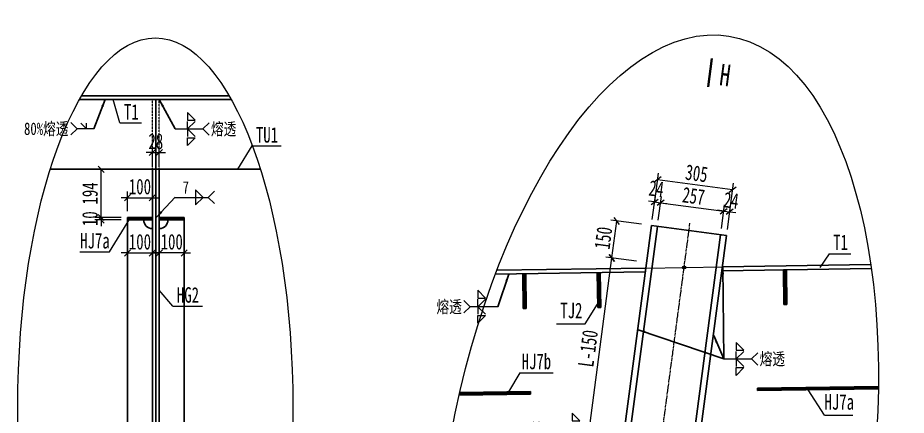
# Model space of a CAD drawing. Header units: millimetres. Extents: x 44597 to 300567, y -113054 to 73044.
# Drawn here: x 51549 to 55129, y -53349 to -51747 of the extents above; entities that cross this region are included whole.
import ezdxf
from ezdxf.enums import TextEntityAlignment as Align

# ---------------------------------------------------------------- set-up
doc = ezdxf.new("R2010")
doc.units = ezdxf.units.MM
doc.linetypes.add('CENTER2', pattern=[28.575, 19.05, -3.175, 3.175, -3.175])
doc.linetypes.add('DASHED', pattern=[0.75, 0.5, -0.25])
doc.layers.get('Defpoints').update_dxf_attribs({"color": 8})
for name, color, linetype, lineweight in [('Dim', 4, 'Continuous', 15), ('中心线', 2, 'CENTER2', 15), ('文字', 7, 'Continuous', 15), ('粗线', 3, 'Continuous', 35), ('细实线', 4, 'Continuous', 15), ('虚线', 7, 'DASHED', 13), ('钢板粗线', 1, 'Continuous', 25)]:
    doc.layers.add(name, color=color, linetype=linetype, lineweight=lineweight)
doc.layers.add('Text', color=4, linetype='Continuous')
doc.styles.add('111', font='', dxfattribs={"width": 0.7})
doc.styles.add('BM_Dim', font='', dxfattribs={"width": 0.85})
doc.styles.add('SMEDI', font='', dxfattribs={"width": 0.75})
doc.styles.get("Standard").update_dxf_attribs({"font": ''})
doc.styles.get('111').set_extended_font_data('仿宋_GB2312')
doc.styles.get('BM_Dim').set_extended_font_data('仿宋_GB2312')
doc.styles.get('SMEDI').set_extended_font_data('仿宋_GB2312')
doc.styles.get('Standard').set_extended_font_data('仿宋_GB2312')
doc.dimstyles.new('200', dxfattribs={"dimscale": 0, "dimtxt": 2.5, "dimasz": 1, "dimexe": 1, "dimexo": 1, "dimgap": 0.6, "dimtad": 1, "dimdec": 0, "dimdsep": 46, "dimtxsty": '111', "dimblk": 'OBLIQUE', "dimcen": 0, "dimclrd": 4, "dimclre": 4, "dimclrt": 4, "dimadec": 1, "dimazin": 2, "dimtfac": 1, "dimtdec": 0, "dimtix": 1, "dimtmove": 2, "dimatfit": 3, "dimfxl": 4, "dimfxlon": 1, "dimtolj": 1, "dimlwd": -1, "dimlwe": -1, "dimarcsym": 0})
doc.dimstyles.new('MSteel_1.0_1.0', dxfattribs={"dimtxt": 3, "dimasz": 1.2, "dimexe": 1, "dimexo": 1, "dimgap": 1, "dimtad": 3, "dimtoh": 1, "dimdec": 0, "dimzin": 0, "dimdsep": 46, "dimtxsty": 'Standard', "dimblk": 'ARCHTICK', "dimcen": 0.09, "dimclrd": 3, "dimclre": 3, "dimadec": 0, "dimazin": 0, "dimtfac": 1, "dimtdec": 4, "dimtofl": 0, "dimtmove": 0, "dimatfit": 3, "dimfxl": 1, "dimtolj": 1, "dimtzin": 0, "dimarcsym": 0})

# ---------------------------------------------------------------- blocks, each defined once
blk = doc.blocks.new('_Oblique')
at = {"color": 0, "linetype": 'ByBlock', "lineweight": -2}
blk.add_line((-0.5, -0.5), (0.5, 0.5), dxfattribs=at)
blk = doc.blocks.new('*D386')
at = {"layer": 'Defpoints', "color": 0, "transparency": 16777216}
for p in [(52091.6, -52472.2), (51991.6, -52551.6), (52091.6, -52551.6)]:
    blk.add_point(p, dxfattribs=at)
at = {"layer": '细实线', "color": 4, "transparency": 16777216}
for p, q in [((51991.6, -52526.6), (51991.6, -52447.2)), ((52091.6, -52526.6), (52091.6, -52447.2)), ((51991.6, -52472.2), (51966.6, -52472.2)), ((51991.6, -52472.2), (52091.6, -52472.2)), ((52091.6, -52472.2), (52116.6, -52472.2))]:
    blk.add_line(p, q, dxfattribs=at)
at = {"layer": '细实线', "color": 4, "transparency": 16777216, "xscale": 25, "yscale": 25, "zscale": 25}
blk.add_blockref('_Oblique', (51991.6, -52472.2), dxfattribs=at)
at = {"layer": '细实线', "color": 4, "transparency": 16777216, "xscale": 25, "yscale": 25, "zscale": 25, "rotation": 180}
blk.add_blockref('_Oblique', (52091.6, -52472.2), dxfattribs=at)
at = {"layer": '细实线', "color": 4, "transparency": 16777216, "insert": (52041.6, -52427.5), "char_height": 62.5, "attachment_point": 5, "style": '111'}
blk.add_mtext('\\A1;100', dxfattribs=at)
blk = doc.blocks.new('*D387')
at = {"layer": 'Defpoints', "color": 0, "transparency": 16777216}
for p in [(51991.6, -52561.6), (52091.6, -52561.6), (52091.6, -52694.7)]:
    blk.add_point(p, dxfattribs=at)
at = {"layer": '细实线', "color": 4, "transparency": 16777216}
for p, q in [((51991.6, -52594.7), (51991.6, -52719.7)), ((52091.6, -52594.7), (52091.6, -52719.7)), ((51991.6, -52694.7), (51966.6, -52694.7)), ((51991.6, -52694.7), (52091.6, -52694.7)), ((52091.6, -52694.7), (52116.6, -52694.7))]:
    blk.add_line(p, q, dxfattribs=at)
at = {"layer": '细实线', "color": 4, "transparency": 16777216, "xscale": 25, "yscale": 25, "zscale": 25}
blk.add_blockref('_Oblique', (51991.6, -52694.7), dxfattribs=at)
at = {"layer": '细实线', "color": 4, "transparency": 16777216, "xscale": 25, "yscale": 25, "zscale": 25, "rotation": 180}
blk.add_blockref('_Oblique', (52091.6, -52694.7), dxfattribs=at)
at = {"layer": '细实线', "color": 4, "transparency": 16777216, "insert": (52041.6, -52649.9), "char_height": 62.5, "attachment_point": 5, "style": '111'}
blk.add_mtext('\\A1;100', dxfattribs=at)
blk = doc.blocks.new('*D388')
at = {"layer": 'Defpoints', "color": 0, "transparency": 16777216}
for p in [(52119.6, -52289.9), (52091.6, -52364.1), (52119.6, -52365)]:
    blk.add_point(p, dxfattribs=at)
at = {"layer": '细实线', "color": 4, "transparency": 16777216}
for p, q in [((52091.6, -52289.9), (52066.6, -52289.9)), ((52091.6, -52339.1), (52091.6, -52264.9)), ((52091.6, -52289.9), (52119.6, -52289.9)), ((52119.6, -52340), (52119.6, -52264.9)), ((52119.6, -52289.9), (52144.6, -52289.9))]:
    blk.add_line(p, q, dxfattribs=at)
at = {"layer": '细实线', "color": 4, "transparency": 16777216, "xscale": 25, "yscale": 25, "zscale": 25}
blk.add_blockref('_Oblique', (52091.6, -52289.9), dxfattribs=at)
at = {"layer": '细实线', "color": 4, "transparency": 16777216, "xscale": 25, "yscale": 25, "zscale": 25, "rotation": 180}
blk.add_blockref('_Oblique', (52119.6, -52289.9), dxfattribs=at)
at = {"layer": '细实线', "color": 4, "transparency": 16777216, "insert": (52105.6, -52245.2), "char_height": 62.5, "attachment_point": 5, "style": '111'}
blk.add_mtext('\\A1;28', dxfattribs=at)
blk = doc.blocks.new('*D393')
at = {"layer": 'Defpoints', "color": 0, "transparency": 16777216}
for p in [(51885.2, -52561.6), (51991.6, -52551.6), (51991.6, -52561.6)]:
    blk.add_point(p, dxfattribs=at)
at = {"layer": '细实线', "color": 4, "transparency": 16777216}
for p, q in [((51885.2, -52551.6), (51885.2, -52526.6)), ((51966.6, -52551.6), (51860.2, -52551.6)), ((51966.6, -52561.6), (51860.2, -52561.6)), ((51885.2, -52551.6), (51885.2, -52561.6)), ((51885.2, -52561.6), (51885.2, -52586.6))]:
    blk.add_line(p, q, dxfattribs=at)
at = {"layer": '细实线', "color": 4, "transparency": 16777216, "xscale": 25, "yscale": 25, "zscale": 25}
for p, rotation in [((51885.2, -52551.6), 270), ((51885.2, -52561.6), 90)]:
    blk.add_blockref('_Oblique', p, dxfattribs=dict(at, rotation=rotation))
at = {"layer": '细实线', "color": 4, "transparency": 16777216, "insert": (51840.5, -52556.6), "char_height": 62.5, "attachment_point": 5, "rotation": 90, "style": '111'}
blk.add_mtext('\\A1;10', dxfattribs=at)
blk = doc.blocks.new('*D394')
at = {"layer": 'Defpoints', "color": 0, "transparency": 16777216}
for p in [(51885.2, -52357.6), (51951.6, -52357.6), (51991.6, -52551.6)]:
    blk.add_point(p, dxfattribs=at)
at = {"layer": '细实线', "color": 4, "transparency": 16777216}
for p, q in [((51926.6, -52357.6), (51860.2, -52357.6)), ((51885.2, -52551.6), (51885.2, -52357.6)), ((51966.6, -52551.6), (51860.2, -52551.6))]:
    blk.add_line(p, q, dxfattribs=at)
at = {"layer": '细实线', "color": 4, "transparency": 16777216, "xscale": 25, "yscale": 25, "zscale": 25}
for p, rotation in [((51885.2, -52357.6), 90), ((51885.2, -52551.6), 270)]:
    blk.add_blockref('_Oblique', p, dxfattribs=dict(at, rotation=rotation))
at = {"layer": '细实线', "color": 4, "transparency": 16777216, "insert": (51840.5, -52454.6), "char_height": 62.5, "attachment_point": 5, "rotation": 90, "style": '111'}
blk.add_mtext('\\A1;194', dxfattribs=at)
blk = doc.blocks.new('_ArchTick')
at = {"color": 0, "linetype": 'ByBlock', "const_width": 0.15}
blk.add_lwpolyline([(-0.5, -0.5), (0.5, 0.5)], dxfattribs=at)
blk = doc.blocks.new('U肋焊缝2')
at = {"layer": 'Dim'}
blk.add_line((0, 0), (-2.66, 0), dxfattribs=at)
blk.add_lwpolyline([(-3.66, 1), (-2.66, 0), (-3.66, -1)], dxfattribs=at)
at = {"layer": '细实线'}
blk.add_lwpolyline([(-2.05, 0.89), (-1.14, 0), (-1.14, 0.89)], dxfattribs=at)
at = {"layer": 'Text', "style": 'SMEDI', "width": 0.75}
blk.add_text('80%熔透', height=2, dxfattribs=at).set_placement((-11.22, 0), align=Align.MIDDLE_LEFT)
blk = doc.blocks.new('角焊缝2')
at = {"layer": 'Dim'}
blk.add_line((-3138.01, 370.22), (-3132.7, 370.22), dxfattribs=at)
blk.add_lwpolyline([(-3134.75, 371.45), (-3134.75, 368.99), (-3133.52, 370.22)], close=True, dxfattribs=at)
blk.add_lwpolyline([(-3131.7, 369.22), (-3132.7, 370.22), (-3131.7, 371.22)], dxfattribs=at)
blk = doc.blocks.new('*D398')
at = {"layer": 'Defpoints', "color": 0, "transparency": 16777216}
for p in [(54138.7, -52492.1), (54102.3, -52584.3), (54126.1, -52587.5)]:
    blk.add_point(p, dxfattribs=at)
at = {"layer": '细实线', "color": 4, "transparency": 16777216}
for p, q in [((54105.6, -52559.6), (54118.2, -52464.1)), ((54129.4, -52562.7), (54142, -52467.3)), ((54114.9, -52488.9), (54090.2, -52485.7)), ((54114.9, -52488.9), (54138.7, -52492.1)), ((54138.7, -52492.1), (54163.5, -52495.4))]:
    blk.add_line(p, q, dxfattribs=at)
at = {"layer": '细实线', "color": 4, "transparency": 16777216, "xscale": 25, "yscale": 25, "zscale": 25}
for p, rotation in [((54114.9, -52488.9), 352.4595999999971), ((54138.7, -52492.1), 172.459599999997)]:
    blk.add_blockref('_Oblique', p, dxfattribs=dict(at, rotation=rotation))
at = {"layer": '细实线', "color": 4, "transparency": 16777216, "insert": (54122, -52435.5), "char_height": 62.5, "attachment_point": 5, "rotation": 352.4596, "style": '111'}
blk.add_mtext('\\A1;24', dxfattribs=at)
blk = doc.blocks.new('*D399')
at = {"layer": 'Defpoints', "color": 0, "transparency": 16777216}
for p in [(54393.5, -52525.8), (54126.1, -52587.5), (54380.9, -52621.2)]:
    blk.add_point(p, dxfattribs=at)
at = {"layer": '细实线', "color": 4, "transparency": 16777216}
for p, q in [((54129.4, -52562.7), (54142, -52467.3)), ((54138.7, -52492.1), (54393.5, -52525.8)), ((54384.2, -52596.4), (54396.8, -52501))]:
    blk.add_line(p, q, dxfattribs=at)
at = {"layer": '细实线', "color": 4, "transparency": 16777216, "xscale": 25, "yscale": 25, "zscale": 25}
for p, rotation in [((54138.7, -52492.1), 172.4595999999994), ((54393.5, -52525.8), 352.4595999999993)]:
    blk.add_blockref('_Oblique', p, dxfattribs=dict(at, rotation=rotation))
at = {"layer": '细实线', "color": 4, "transparency": 16777216, "insert": (54271.9, -52465.3), "char_height": 62.5, "attachment_point": 5, "rotation": 352.4596, "style": '111'}
blk.add_mtext('\\A1;257', dxfattribs=at)
blk = doc.blocks.new('*D400')
at = {"layer": 'Defpoints', "color": 0, "transparency": 16777216}
for p in [(54417.3, -52529), (54380.9, -52621.2), (54404.7, -52624.4)]:
    blk.add_point(p, dxfattribs=at)
at = {"layer": '细实线', "color": 4, "transparency": 16777216}
for p, q in [((54384.2, -52596.4), (54396.8, -52501)), ((54408, -52599.6), (54420.6, -52504.2)), ((54393.5, -52525.8), (54368.7, -52522.5)), ((54393.5, -52525.8), (54417.3, -52529)), ((54417.3, -52529), (54442.1, -52532.2))]:
    blk.add_line(p, q, dxfattribs=at)
at = {"layer": '细实线', "color": 4, "transparency": 16777216, "xscale": 25, "yscale": 25, "zscale": 25}
for p, rotation in [((54393.5, -52525.8), 352.4595999999971), ((54417.3, -52529), 172.459599999997)]:
    blk.add_blockref('_Oblique', p, dxfattribs=dict(at, rotation=rotation))
at = {"layer": '细实线', "color": 4, "transparency": 16777216, "insert": (54423.4, -52482.8), "char_height": 62.5, "attachment_point": 5, "rotation": 352.4596, "style": '111'}
blk.add_mtext('\\A1;24', dxfattribs=at)
blk = doc.blocks.new('*D401')
at = {"layer": 'Defpoints', "color": 0, "transparency": 16777216}
for p in [(53962.8, -52565.9), (54253.5, -52604.3), (54233.8, -52753.1)]:
    blk.add_point(p, dxfattribs=at)
at = {"layer": '细实线', "color": 4, "transparency": 16777216}
for p, q in [((54061.9, -52579), (53938, -52562.6)), ((53943.1, -52714.6), (53962.8, -52565.9)), ((54042.2, -52727.7), (53918.3, -52711.3))]:
    blk.add_line(p, q, dxfattribs=at)
at = {"layer": '细实线', "color": 4, "transparency": 16777216, "xscale": 25, "yscale": 25, "zscale": 25}
for p, rotation in [((53962.8, -52565.9), 82.4595999998178), ((53943.1, -52714.6), 262.4595999998178)]:
    blk.add_blockref('_Oblique', p, dxfattribs=dict(at, rotation=rotation))
at = {"layer": '细实线', "color": 4, "transparency": 16777216, "insert": (53908.6, -52634.3), "char_height": 62.5, "attachment_point": 5, "rotation": 82.4596, "style": '111'}
blk.add_mtext('\\A1;150', dxfattribs=at)
blk = doc.blocks.new('*D402')
at = {"layer": 'Defpoints', "color": 0, "transparency": 16777216}
for p in [(53943.1, -52714.6), (54233.8, -52753.1), (54113.6, -53661)]:
    blk.add_point(p, dxfattribs=at)
at = {"layer": '细实线', "color": 4, "transparency": 16777216}
for p, q in [((53822.9, -53622.6), (53943.1, -52714.6)), ((54042.2, -52727.7), (53918.3, -52711.3)), ((53922, -53635.7), (53798.1, -53619.3))]:
    blk.add_line(p, q, dxfattribs=at)
at = {"layer": '细实线', "color": 4, "transparency": 16777216, "xscale": 25, "yscale": 25, "zscale": 25}
for p, rotation in [((53943.1, -52714.6), 82.45960000002945), ((53822.9, -53622.6), 262.4596000000294)]:
    blk.add_blockref('_Oblique', p, dxfattribs=dict(at, rotation=rotation))
at = {"layer": '细实线', "color": 4, "transparency": 16777216, "insert": (53846.9, -53079.9), "char_height": 62.5, "attachment_point": 5, "rotation": 82.4596, "style": '111'}
blk.add_mtext('\\A1;L-150', dxfattribs=at)
blk = doc.blocks.new('全融透2')
at = {"layer": 'Dim'}
blk.add_line((0, 0), (-4.48, 0), dxfattribs=at)
for points in [[(-3.23, 2.65), (-3.23, 1.41), (-2, 1.41)], [(-3.23, -2.65), (-3.23, -1.41), (-2, -1.41)]]:
    blk.add_lwpolyline(points, close=True, dxfattribs=at)
for points in [[(-5.48, 1), (-4.48, 0), (-5.48, -1)], [(-2, 1.21), (-3.23, 0), (-3.23, 1.21)], [(-2, -1.21), (-3.23, 0), (-3.23, -1.21)]]:
    blk.add_lwpolyline(points, dxfattribs=at)
at = {"layer": 'Text', "style": 'SMEDI', "width": 0.75}
blk.add_text('熔透', height=2, dxfattribs=at).set_placement((-9.92, 0), align=Align.MIDDLE_LEFT)
blk = doc.blocks.new('全融透1')
at = {"layer": 'Dim'}
blk.add_line((0, 0), (4.48, 0), dxfattribs=at)
for points in [[(2, 2.65), (2, 1.41), (3.23, 1.41)], [(2, -2.65), (2, -1.41), (3.23, -1.41)]]:
    blk.add_lwpolyline(points, close=True, dxfattribs=at)
for points in [[(3.23, 1.21), (2, 0), (2, 1.21)], [(3.23, -1.21), (2, 0), (2, -1.21)], [(5.48, 1), (4.48, 0), (5.48, -1)]]:
    blk.add_lwpolyline(points, dxfattribs=at)
at = {"layer": 'Text', "style": 'SMEDI', "width": 0.75}
blk.add_text('熔透', height=2, dxfattribs=at).set_placement((5.77, 0), align=Align.MIDDLE_LEFT)
blk = doc.blocks.new('12-140加劲 无过焊孔')
at = {"layer": 'Defpoints'}
blk.add_line((38946.6, 32076.7), (38946.6, 32216.7), dxfattribs=at)
at = {"layer": '钢板粗线', "color": 7}
for p, q in [((38940.6, 32076.7), (38940.6, 32216.7)), ((38940.6, 32216.7), (38952.6, 32216.7)), ((38952.6, 32076.7), (38952.6, 32216.7)), ((38940.6, 32076.7), (38952.6, 32076.7))]:
    blk.add_line(p, q, dxfattribs=at)
blk = doc.blocks.new('*D972')
at = {"layer": 'Defpoints', "color": 0, "transparency": 16777216}
for p in [(52119.6, -52561.6), (52219.6, -52561.6), (52119.6, -52694.7)]:
    blk.add_point(p, dxfattribs=at)
at = {"layer": '细实线', "color": 4, "transparency": 16777216}
for p, q in [((52119.6, -52594.7), (52119.6, -52719.7)), ((52219.6, -52594.7), (52219.6, -52719.7)), ((52119.6, -52694.7), (52094.6, -52694.7)), ((52219.6, -52694.7), (52119.6, -52694.7)), ((52219.6, -52694.7), (52244.6, -52694.7))]:
    blk.add_line(p, q, dxfattribs=at)
at = {"layer": '细实线', "color": 4, "transparency": 16777216, "xscale": 25, "yscale": 25, "zscale": 25}
blk.add_blockref('_Oblique', (52119.6, -52694.7), dxfattribs=at)
at = {"layer": '细实线', "color": 4, "transparency": 16777216, "xscale": 25, "yscale": 25, "zscale": 25, "rotation": 180}
blk.add_blockref('_Oblique', (52219.6, -52694.7), dxfattribs=at)
at = {"layer": '细实线', "color": 4, "transparency": 16777216, "insert": (52169.6, -52649.9), "char_height": 62.5, "attachment_point": 5, "style": '111'}
blk.add_mtext('\\A1;100', dxfattribs=at)
blk = doc.blocks.new('*D973')
at = {"layer": 'Defpoints', "color": 0, "transparency": 16777216}
for p in [(54429.3, -52438.4), (54102.3, -52584.3), (54404.7, -52624.4)]:
    blk.add_point(p, dxfattribs=at)
at = {"layer": '细实线', "color": 4, "transparency": 16777216}
for p, q in [((54113.8, -52497.5), (54130.2, -52373.6)), ((54126.9, -52398.4), (54429.3, -52438.4)), ((54416.2, -52537.5), (54432.6, -52413.6))]:
    blk.add_line(p, q, dxfattribs=at)
at = {"layer": '细实线', "color": 4, "transparency": 16777216, "xscale": 25, "yscale": 25, "zscale": 25}
for p, rotation in [((54126.9, -52398.4), 172.4595999999984), ((54429.3, -52438.4), 352.4595999999984)]:
    blk.add_blockref('_Oblique', p, dxfattribs=dict(at, rotation=rotation))
at = {"layer": '细实线', "color": 4, "transparency": 16777216, "insert": (54284, -52374), "char_height": 62.5, "attachment_point": 5, "rotation": 352.4596, "style": '111'}
blk.add_mtext('\\A1;305', dxfattribs=at)

msp = doc.modelspace()

# ---------------------------------------------------------------- linework, layer by layer
at = {"color": 8}
for p, q in [((54529.5, -53244.7), (55016, -53237.4)), ((53328.8, -53262.7), (53615.1, -53258.4))]:
    msp.add_line(p, q, dxfattribs=at)
at = {"layer": 'Defpoints'}
for p, q in [((52105.6, -52076.6), (52105.6, -54460.6)), ((51991.6, -52556.6), (52091.6, -52556.6)), ((52219.6, -52556.6), (52119.6, -52556.6))]:
    msp.add_line(p, q, dxfattribs=at)
at = {"layer": 'Dim', "color": 8}
msp.add_line((54079.7, -52755.4), (54387.9, -52750.7), dxfattribs=at)
at = {"layer": '中心线', "ltscale": 0.6}
msp.add_line((54093.9, -53809.7), (54257.4, -52574.5), dxfattribs=at)
at = {"layer": '粗线'}
msp.add_line((54330.2, -52024.9), (54345.3, -51910.9), dxfattribs=at)
at = {"layer": '细实线'}
for p, q in [((51961.2, -52170.6), (51933.9, -52076.6)), ((51961.2, -52170.6), (52048.5, -52170.6)), ((52492.3, -52263.2), (52435, -52356.6)), ((52492.3, -52263.2), (52609.9, -52263.2)), ((51918.5, -52690), (52000.9, -52556.6)), ((51799.7, -52690), (51918.5, -52690)), ((54818.1, -52698.8), (54780.4, -52753.9)), ((54818.1, -52698.8), (54905.4, -52698.8)), ((52174.6, -52908.7), (52119.6, -52844.7)), ((52174.6, -52908.7), (52293.3, -52908.7)), ((53834.6, -52980), (53885.4, -52900.9)), ((53720.1, -52980), (53834.6, -52980)), ((53571.3, -53177.8), (53525.9, -53254.7)), ((53571.3, -53177.8), (53706.1, -53177.8)), ((54799.5, -53348.6), (54733.6, -53246.6)), ((54799.5, -53348.6), (54914, -53348.6))]:
    msp.add_line(p, q, dxfattribs=at)
msp.add_circle((54233.8, -52753.1), 6.27, dxfattribs=at)
for centre, major_axis, ratio in [((54122.5, -53662.3), (-291.6, -1841.9), 0.458727), ((52103.6, -53317.6), (0, -1489.7), 0.371972)]:
    msp.add_ellipse(centre, major_axis=major_axis, ratio=ratio, dxfattribs=at)
at = {"layer": '虚线', "ltscale": 2}
for p, q in [((52091.6, -52356.6), (52091.6, -52076.6)), ((52119.6, -52356.6), (52119.6, -52076.6))]:
    msp.add_line(p, q, dxfattribs=at)
at = {"layer": '钢板粗线'}
for p, q in [((51806.1, -52060.6), (52401, -52060.6)), ((51797, -52076.6), (52410.2, -52076.6)), ((51680.1, -52356.6), (52527, -52356.6)), ((52091.6, -52356.6), (52091.6, -54320.6)), ((52119.6, -52356.6), (52119.6, -54320.6)), ((51991.6, -52551.6), (52091.6, -52551.6)), ((51991.6, -52551.6), (51991.6, -52561.6)), ((51991.6, -52561.6), (52091.6, -52561.6)), ((51991.6, -52561.6), (51991.6, -54054.6)), ((52219.6, -52551.6), (52119.6, -52551.6)), ((52219.6, -52561.6), (52119.6, -52561.6)), ((52219.6, -52551.6), (52219.6, -52561.6)), ((52219.6, -52561.6), (52219.6, -54054.6)), ((53972.1, -53567.7), (54102.3, -52584.3)), ((53995.9, -53570.8), (54126.1, -52587.5)), ((54404.7, -52624.4), (54102.3, -52584.3)), ((54250.7, -53604.5), (54380.9, -52621.2)), ((54274.5, -53607.7), (54404.7, -52624.4)), ((53330, -53257.7), (53615, -53253.4)), ((53615.2, -53263.4), (53615, -53253.4)), ((54529.4, -53239.7), (55016.1, -53232.4)), ((54529.4, -53239.7), (54529.6, -53249.7)), ((54529.6, -53249.7), (55015.9, -53242.4)), ((53327.7, -53267.7), (53615.2, -53263.4))]:
    msp.add_line(p, q, dxfattribs=at)
for points in [[(53479.3, -52764.4), (54079.7, -52755.4)], [(54387.9, -52750.7), (54985.9, -52741.8)], [(53473.2, -52780.5), (54077.5, -52771.4)], [(54385.8, -52766.8), (54988.1, -52757.7)]]:
    msp.add_lwpolyline(points, dxfattribs=at)
for centre, start, end in [((52091.6, -52561.6), 180, 270), ((52119.6, -52561.6), 270, 0)]:
    msp.add_arc(centre, 35, start, end, dxfattribs=at)

# ---------------------------------------------------------------- block references
at = {"layer": '细实线', "color": 8}
for name, p, xscale, yscale, zscale in [('全融透1', (52183.3, -52194.8), 25, 25, 25), ('U肋焊缝2', (51855.2, -52193.8), 25.00000000000001, 25.00000000000001, 25.00000000000001), ('角焊缝2', (130634, -61726), 25.00000000000001, 25.00000000000001, 25.00000000000001), ('全融透2', (53483.9, -52911.6), 25, 25, 25), ('全融透1', (54393.8, -53121.8), 25, 25, 25), ('全融透2', (53864, -53406.6), 25, 25, 25)]:
    msp.add_blockref(name, p, dxfattribs=dict(at, xscale=xscale, yscale=yscale, zscale=zscale))
at = {"layer": '细实线', "rotation": 0.8593722439355104}
for p in [(15130.5, -85576), (15430.5, -85571.5), (16180.5, -85560.2)]:
    msp.add_blockref('12-140加劲 无过焊孔', p, dxfattribs=at)

# ---------------------------------------------------------------- texts
at = {"layer": 'Text', "style": 'SMEDI', "width": 0.75}
msp.add_text('7', height=50, dxfattribs=at).set_placement((52213.6, -52430.2), align=Align.MIDDLE_LEFT)
at = {"layer": '文字', "style": 'BM_Dim', "width": 0.7}
msp.add_text('H', height=87.5, rotation=352.4596, dxfattribs=at).set_placement((54393.4, -52020.9), align=Align.CENTER)
for s, p in [('T1', (52007.1, -52175.9)), ('TU1', (52553.3, -52268.5)), ('HJ7a', (51860.3, -52695.3)), ('T1', (54864, -52701.7)), ('HG2', (52235.1, -52913.9)), ('TJ2', (53779.4, -52976.4)), ('HJ7b', (53638.7, -53182)), ('HJ7a', (54858.8, -53345.1))]:
    msp.add_text(s, height=62.5, dxfattribs=at).set_placement(p, align=Align.BOTTOM_CENTER)

# ---------------------------------------------------------------- dimensions: what is measured, and where the dimension line sits
at = {"layer": '细实线'}
for base, p1, p2, picture, middle in [((52119.6, -52289.9), (52091.6, -52364.1), (52119.6, -52365), '*D388', (52105.6, -52245.2)), ((52091.6, -52472.2), (51991.6, -52551.6), (52091.6, -52551.6), '*D386', (52041.6, -52427.5)), ((52091.6, -52694.7), (51991.6, -52561.6), (52091.6, -52561.6), '*D387', (52041.6, -52649.9))]:
    dim = msp.add_linear_dim(base=base, p1=p1, p2=p2, dimstyle='200', override={"dimscale": 25}, dxfattribs=at)
    dim.commit()
    dim.dimension.update_dxf_attribs({"geometry": picture, "text_midpoint": middle})
for p1, p2, distance, override, picture, middle in [((54102.3, -52584.3), (54404.7, -52624.4), 187.6, {"dimscale": 25, "dimblk": 'Oblique'}, '*D973', (54284, -52374)), ((54126.1, -52587.5), (54380.9, -52621.2), 96.2, {"dimscale": 25}, '*D399', (54271.9, -52465.3)), ((54233.8, -52753.1), (54253.5, -52604.3), 293.3, {"dimscale": 25}, '*D401', (53908.6, -52634.3))]:
    dim = msp.add_aligned_dim(p1=p1, p2=p2, distance=distance, dimstyle='200', override=override, dxfattribs=at)
    dim.commit()
    dim.dimension.update_dxf_attribs({"geometry": picture, "text_midpoint": middle})
for base, p1, p2, angle, picture, middle in [((51885.2, -52357.6), (51991.6, -52551.6), (51951.6, -52357.6), 90, '*D394', (51840.5, -52454.6)), ((51885.2, -52561.6), (51991.6, -52551.6), (51991.6, -52561.6), 90, '*D393', (51840.5, -52556.6)), ((52119.6, -52694.7), (52219.6, -52561.6), (52119.6, -52561.6), 180, '*D972', (52169.6, -52649.9))]:
    dim = msp.add_linear_dim(base=base, p1=p1, p2=p2, angle=angle, dimstyle='200', override={"dimscale": 25}, dxfattribs=at)
    dim.commit()
    dim.dimension.update_dxf_attribs({"geometry": picture, "text_midpoint": middle})
for base, p1, p2, picture, middle in [((54138.7, -52492.1), (54102.3, -52584.3), (54126.1, -52587.5), '*D398', (54122, -52435.5)), ((54417.3, -52529), (54380.9, -52621.2), (54404.7, -52624.4), '*D400', (54423.4, -52482.8))]:
    dim = msp.add_linear_dim(base=base, p1=p1, p2=p2, angle=352.4596, dimstyle='200', override={"dimscale": 25}, dxfattribs=at)
    dim.commit()
    dim.dimension.update_dxf_attribs({"geometry": picture, "text_midpoint": middle, "dimtype": 161})
dim = msp.add_linear_dim(base=(53943.1, -52714.6), p1=(54113.6, -53661), p2=(54233.8, -52753.1), angle=82.4596, text='L-150', dimstyle='200', override={"dimscale": 25, "dimtxsty": '111'}, dxfattribs=at)
dim.commit()
dim.dimension.update_dxf_attribs({"geometry": '*D402', "text_midpoint": (53846.9, -53079.9), "dimtype": 161})

# ---------------------------------------------------------------- leaders
at = {"layer": 'Dim'}
for points in [[(51901.3, -52076.6), (51855.2, -52193.8)], [(52119.6, -52076.6), (52183.3, -52194.8)], [(52107.6, -52551.6), (52183.7, -52470.4)], [(54389.6, -52750.7), (54393.8, -53121.8)], [(53527.1, -52779.7), (53483.9, -52911.6)], [(54048.3, -53004), (54393.8, -53121.8)], [(54352.8, -53027.9), (54393.8, -53121.8)]]:
    msp.add_leader(points, dimstyle='MSteel_1.0_1.0', override={"dimscale": 25, "dimclrd": 256}, dxfattribs=at)

doc.saveas('drawing.dxf')
